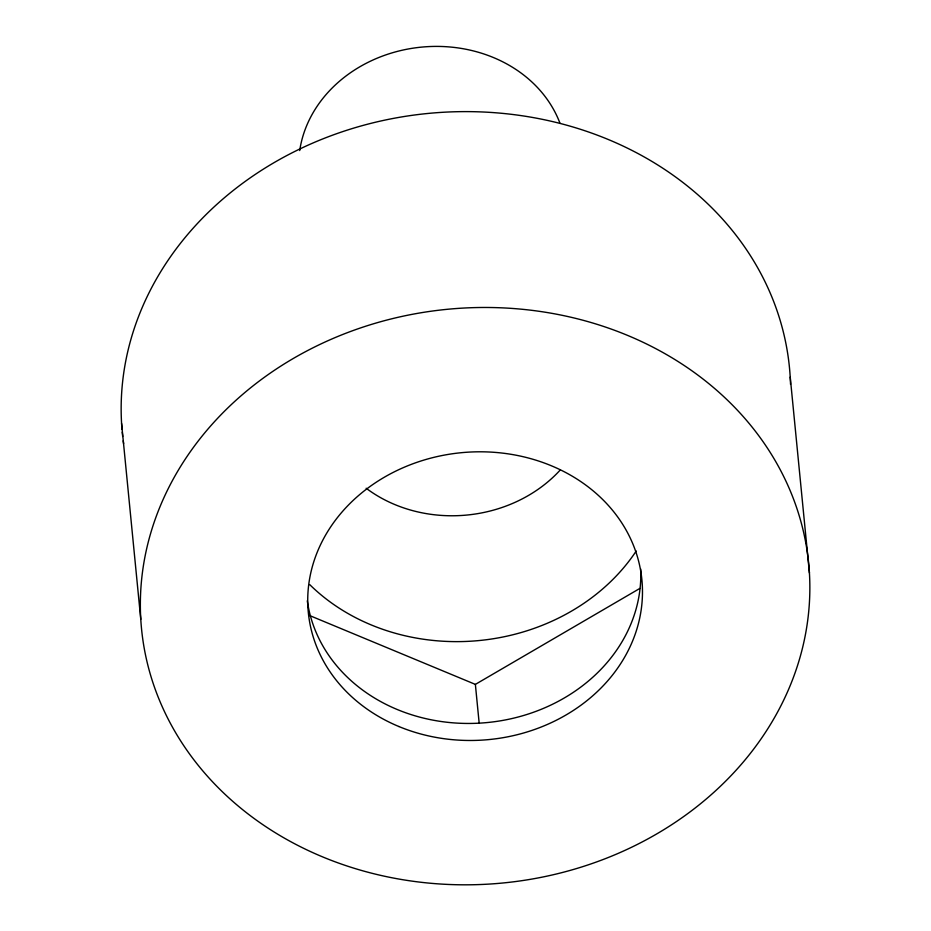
<?xml version="1.0" encoding="UTF-8"?>
<svg xmlns="http://www.w3.org/2000/svg" width="931" height="931" viewBox="0 0 931 931"><rect width="100%" height="100%" fill="white"/><g stroke="black" fill="none" stroke-linecap="round" stroke-linejoin="round"><path stroke-width="1.4" d="M309.267 615.391L475.369 684.39L639.83 588.439M790.221 377.113L809.423 572.961A335.172 288.191 -5.6 0 1 322.708 856.927A335.172 288.191 -5.6 0 1 293.184 358.54A335.172 288.191 -5.6 0 1 809.423 572.961M475.369 684.39L479.174 723.201M121.577 423.477L140.779 619.324M636.222 551.012A201.096 172.922 -5.6 0 1 309.662 584.552M560.02 470.225A134.064 115.281 -5.6 0 1 366.162 488.24M640.668 568.969A167.58 144.096 -5.6 0 1 487.006 722.572A167.58 144.096 -5.6 0 1 307.288 600.809M121.996 429.249A335.172 288.191 -5.6 0 1 439.688 112.488A335.172 288.191 -5.6 0 1 790.535 384.352M123.614 443.68A335.172 288.191 -5.6 0 1 123.218 440.805M122.694 436.476A335.172 288.191 -5.6 0 1 122.252 432.147M299.712 150.566A134.064 115.281 -5.6 0 1 420.137 47.26A134.064 115.281 -5.6 0 1 559.927 123.125M398.899 726.529A167.58 144.096 -5.6 0 0 642.262 584.552A167.58 144.096 -5.6 0 0 384.142 477.335A167.58 144.096 -5.6 0 0 398.899 726.529"/></g></svg>
